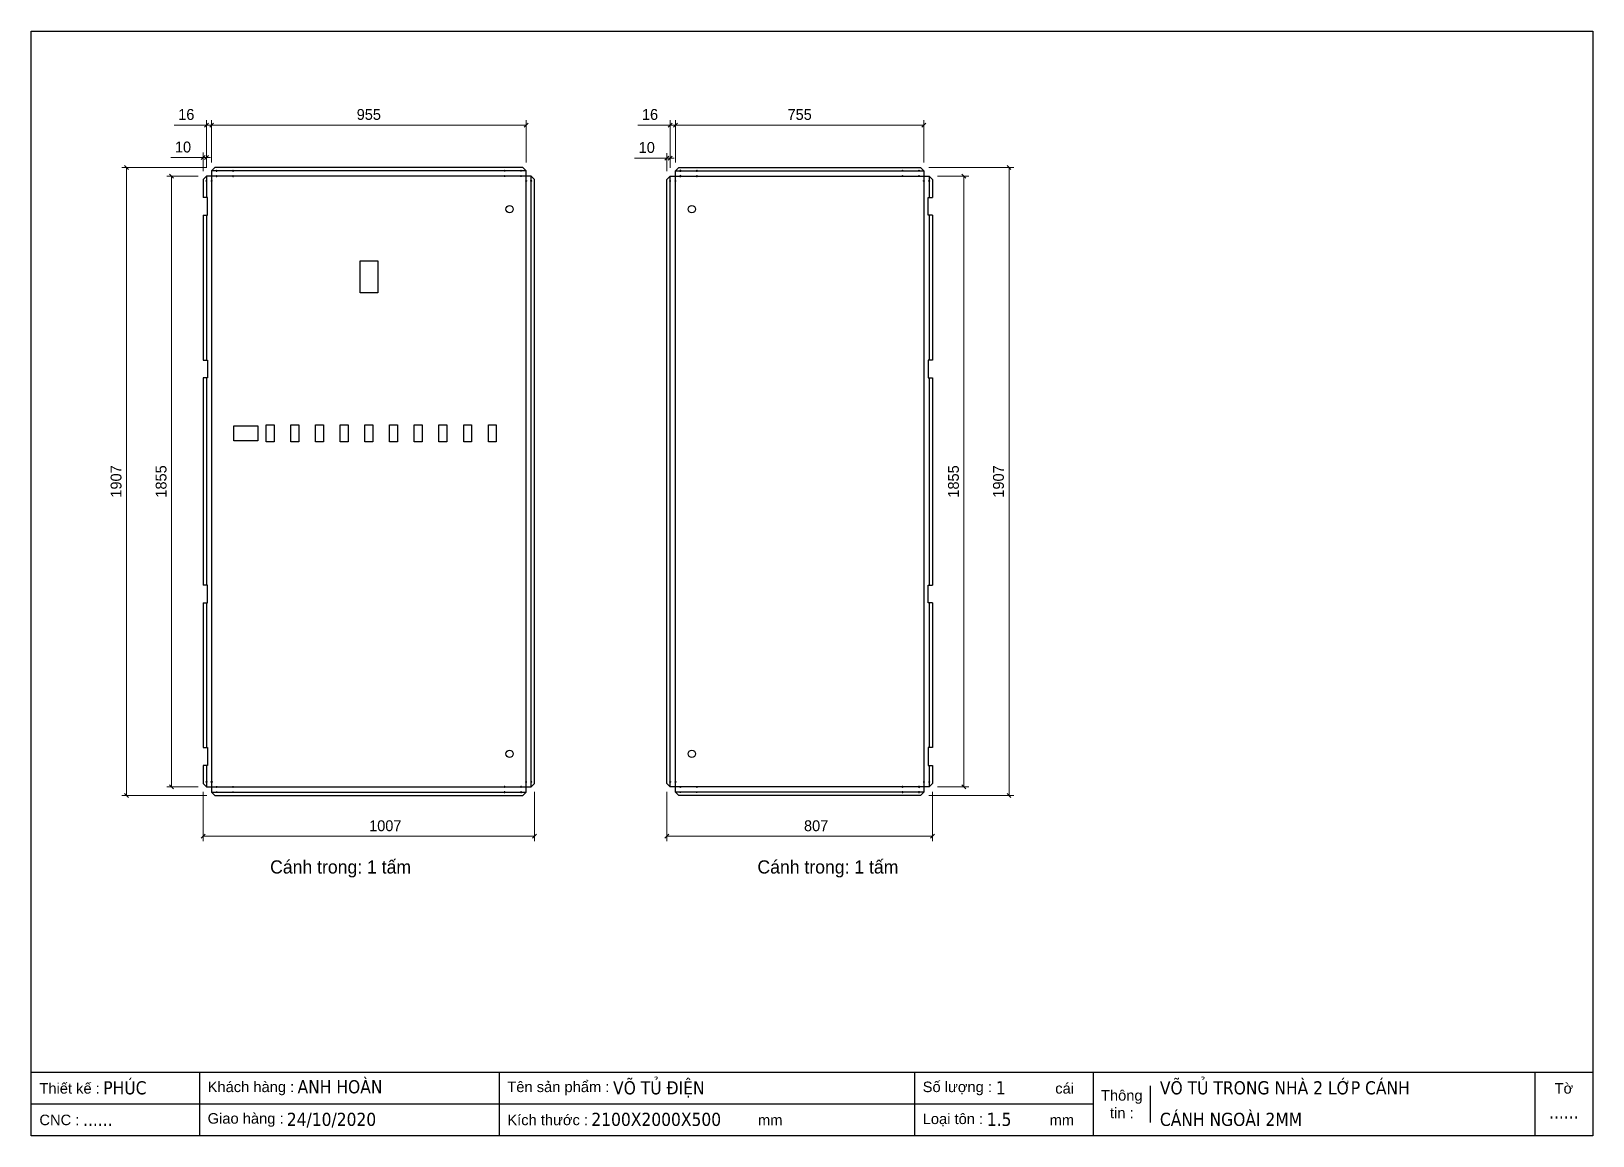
# Model space of a CAD drawing. Header units: millimetres. Extents: x 0 to 4744, y 0 to 3354.
import ezdxf
from ezdxf.enums import TextEntityAlignment as Align

# ---------------------------------------------------------------- set-up
doc = ezdxf.new("R2010")
doc.units = ezdxf.units.MM
for name, color, linetype in [('CNC', 7, 'Continuous'), ('CO', 1, 'Continuous'), ('DIM', 253, 'Continuous')]:
    doc.layers.add(name, color=color, linetype=linetype)
doc.styles.add('Arial', font='arial.ttf')
doc.styles.add('Tahoma (Input Text)', font='tahoma.ttf')
doc.dimstyles.new('Dim-33', dxfattribs={"dimtxt": 33, "dimasz": 12, "dimexe": 15, "dimexo": 25, "dimgap": 15, "dimtad": 1, "dimdec": 0, "dimtxsty": 'Standard', "dimblk": 'OBLIQUE', "dimcen": 10, "dimclrd": 5, "dimclre": 5, "dimclrt": 3, "dimazin": 3, "dimtfac": 1, "dimtdec": 0, "dimtmove": 0, "dimatfit": 3, "dimldrblk": 'OPEN30', "dimlwd": 9, "dimlwe": 9})

# ---------------------------------------------------------------- blocks, each defined once
blk = doc.blocks.new('khungtenAsean2')
at = {"color": 7}
for p, q in [((2970, -1980), (0, -1980)), ((320, -1980), (320, -2100)), ((890, -1980), (890, -2100)), ((1680, -1980), (1680, -2100)), ((2020, -1980), (2020, -2100)), ((2860, -1980), (2860, -2100)), ((2128.3, -2005), (2128.3, -2075)), ((2020, -2040), (0, -2040))]:
    blk.add_line(p, q, dxfattribs=at)
blk.add_lwpolyline([(0, 0), (2970, 0), (2970, -2100), (0, -2100)], close=True, dxfattribs=at)
at = {"color": 2, "char_height": 20, "style": 'Arial'}
for s, insert, width, attachment_point in [('  Thiết kế :', (0, -2010), 917.634, 4), ('  Khách hàng :', (320, -2010), 917.634, 4), ('  Tên sản phẩm :', (890, -2010), 917.634, 4), ('  Số lượng :', (1680, -2010), 917.634, 4), ('cái', (1947.6, -2010), 917.634, 4), ('Thông\\Ptin :', (2074.2, -2040), 108.311, 5), ('Tờ', (2915, -2010), 110, 5), ('  CNC :', (0, -2070), 917.634, 4), ('  Giao hàng :', (320, -2070), 917.634, 4), ('  Kích thước :', (890, -2070), 917.634, 4), ('mm', (1382.3, -2070), 917.634, 4), ('  Loại tôn :', (1680, -2070), 917.634, 4), ('mm', (1936.9, -2070), 917.634, 4)]:
    blk.add_mtext(s, dxfattribs=dict(at, insert=insert, width=width, attachment_point=attachment_point))
at = {"color": 1, "style": 'Tahoma (Input Text)', "flags": 8}
for tag, p in [('#01', (137.1, -2021.3)), ('#03', (506.6, -2019.3)), ('#05', (1106.6, -2021.3)), ('#07', (1834.7, -2021.3)), ('#09', (2146.7, -2021.3)), ('#02', (98.5, -2081.3)), ('#04', (486.1, -2081.3)), ('#06', (1065.3, -2081.3)), ('#08', (1817.4, -2081.3)), ('#10', (2146.7, -2081.3))]:
    blk.add_attdef(tag, p, '', height=25, dxfattribs=at)
blk.add_attdef('#11', text='', height=25, dxfattribs=at).set_placement((2915, -2067.3), align=Align.CENTER)
blk = doc.blocks.new('*D1')
at = {"color": 0, "linetype": 'ByBlock', "lineweight": -2}
for p, q in [((1936.9, 915.4), (1924.9, 903.4)), ((2731.9, 903.4), (2743.9, 915.4))]:
    blk.add_line(p, q, dxfattribs=at)
at = {"layer": 'Defpoints', "color": 0, "transparency": 16777216}
for p in [(1930.9, 1069.4), (2737.9, 1069.4), (2737.9, 909.4)]:
    blk.add_point(p, dxfattribs=at)
at = {"layer": 'DIM', "color": 5, "lineweight": 9, "transparency": 16777216}
for p, q in [((1930.9, 1044.4), (1930.9, 894.4)), ((2737.9, 1044.4), (2737.9, 894.4)), ((1930.9, 909.4), (2737.9, 909.4))]:
    blk.add_line(p, q, dxfattribs=at)
at = {"layer": 'DIM', "color": 3, "transparency": 16777216, "insert": (2384.4, 941.2), "char_height": 33, "attachment_point": 5}
blk.add_mtext('807', dxfattribs=at)
blk = doc.blocks.new('_Oblique')
at = {"color": 0, "linetype": 'ByBlock', "lineweight": -2}
blk.add_line((-0.5, -0.5), (0.5, 0.5), dxfattribs=at)
blk = doc.blocks.new('_Open30')
at = {"color": 0, "linetype": 'ByBlock', "lineweight": -2}
for p, q in [((-1, 0.27), (0, 0)), ((0, 0), (-1, -0.27)), ((0, 0), (-1, 0))]:
    blk.add_line(p, q, dxfattribs=at)
blk = doc.blocks.new('f3daunguoc')
at = {"layer": 'CNC', "color": 2, "lineweight": -3}
blk.add_circle((0, 0), 1.5, dxfattribs=at)
blk = doc.blocks.new('*D2')
at = {"color": 0, "linetype": 'ByBlock', "lineweight": -2}
for p, q in [((1962.9, 3075.3), (1950.9, 3063.3)), ((2705.9, 3063.3), (2717.9, 3075.3))]:
    blk.add_line(p, q, dxfattribs=at)
at = {"layer": 'Defpoints', "color": 0, "transparency": 16777216}
for p in [(2711.9, 3069.3), (1956.9, 2930.4), (2711.9, 2930.4)]:
    blk.add_point(p, dxfattribs=at)
at = {"layer": 'DIM', "color": 5, "lineweight": 9, "transparency": 16777216}
for p, q in [((1956.9, 2955.4), (1956.9, 3084.3)), ((2711.9, 2955.4), (2711.9, 3084.3)), ((1956.9, 3069.3), (2711.9, 3069.3))]:
    blk.add_line(p, q, dxfattribs=at)
at = {"layer": 'DIM', "color": 3, "transparency": 16777216, "insert": (2334.4, 3101.1), "char_height": 33, "attachment_point": 5}
blk.add_mtext('755', dxfattribs=at)
blk = doc.blocks.new('*D3')
at = {"color": 0, "linetype": 'ByBlock', "lineweight": -2}
for p, q in [((2976.3, 2934.4), (2964.3, 2946.4)), ((2964.3, 1039.4), (2976.3, 1027.4))]:
    blk.add_line(p, q, dxfattribs=at)
at = {"layer": 'Defpoints', "color": 0, "transparency": 16777216}
for p in [(2701.9, 2940.4), (2701.9, 1033.4), (2970.3, 1033.4)]:
    blk.add_point(p, dxfattribs=at)
at = {"layer": 'DIM', "color": 5, "lineweight": 9, "transparency": 16777216}
for p, q in [((2726.9, 2940.4), (2985.3, 2940.4)), ((2970.3, 2940.4), (2970.3, 1033.4)), ((2726.9, 1033.4), (2985.3, 1033.4))]:
    blk.add_line(p, q, dxfattribs=at)
at = {"layer": 'DIM', "color": 3, "transparency": 16777216, "insert": (2938.4, 1986.9), "char_height": 33, "attachment_point": 5, "rotation": 90}
blk.add_mtext('1907', dxfattribs=at)
blk = doc.blocks.new('*D4')
at = {"color": 0, "linetype": 'ByBlock', "lineweight": -2}
for p, q in [((2839.5, 2908.4), (2827.5, 2920.4)), ((2827.5, 1065.4), (2839.5, 1053.4))]:
    blk.add_line(p, q, dxfattribs=at)
at = {"layer": 'Defpoints', "color": 0, "transparency": 16777216}
for p in [(2727.9, 2914.4), (2833.5, 2914.4), (2727.9, 1059.4)]:
    blk.add_point(p, dxfattribs=at)
at = {"layer": 'DIM', "color": 5, "lineweight": 9, "transparency": 16777216}
for p, q in [((2752.9, 2914.4), (2848.5, 2914.4)), ((2833.5, 1059.4), (2833.5, 2914.4)), ((2752.9, 1059.4), (2848.5, 1059.4))]:
    blk.add_line(p, q, dxfattribs=at)
at = {"layer": 'DIM', "color": 3, "transparency": 16777216, "insert": (2801.7, 1986.9), "char_height": 33, "attachment_point": 5, "rotation": 90}
blk.add_mtext('1855', dxfattribs=at)
blk = doc.blocks.new('*D5')
at = {"color": 0, "linetype": 'ByBlock', "lineweight": -2}
for p, q in [((528.1, 915.4), (516.1, 903.4)), ((1523.1, 903.4), (1535.1, 915.4))]:
    blk.add_line(p, q, dxfattribs=at)
at = {"layer": 'Defpoints', "color": 0, "transparency": 16777216}
for p in [(522.1, 1069.4), (1529.1, 1069.4), (522.1, 909.4)]:
    blk.add_point(p, dxfattribs=at)
at = {"layer": 'DIM', "color": 5, "lineweight": 9, "transparency": 16777216}
for p, q in [((522.1, 1044.4), (522.1, 894.4)), ((1529.1, 1044.4), (1529.1, 894.4)), ((1529.1, 909.4), (522.1, 909.4))]:
    blk.add_line(p, q, dxfattribs=at)
at = {"layer": 'DIM', "color": 3, "transparency": 16777216, "insert": (1075.6, 941.2), "char_height": 33, "attachment_point": 5}
blk.add_mtext('1007', dxfattribs=at)
blk = doc.blocks.new('*D6')
at = {"color": 0, "linetype": 'ByBlock', "lineweight": -2}
for p, q in [((554.1, 3075.3), (542.1, 3063.3)), ((1497.1, 3063.3), (1509.1, 3075.3))]:
    blk.add_line(p, q, dxfattribs=at)
at = {"layer": 'Defpoints', "color": 0, "transparency": 16777216}
for p in [(548.1, 3069.3), (548.1, 2930.4), (1503.1, 2930.4)]:
    blk.add_point(p, dxfattribs=at)
at = {"layer": 'DIM', "color": 5, "lineweight": 9, "transparency": 16777216}
for p, q in [((548.1, 2955.4), (548.1, 3084.3)), ((1503.1, 2955.4), (1503.1, 3084.3)), ((1503.1, 3069.3), (548.1, 3069.3))]:
    blk.add_line(p, q, dxfattribs=at)
at = {"layer": 'DIM', "color": 3, "transparency": 16777216, "insert": (1025.6, 3101.2), "char_height": 33, "attachment_point": 5}
blk.add_mtext('955', dxfattribs=at)
blk = doc.blocks.new('*D7')
at = {"color": 0, "linetype": 'ByBlock', "lineweight": -2}
for p, q in [((295.8, 2934.4), (283.8, 2946.4)), ((283.8, 1039.4), (295.8, 1027.4))]:
    blk.add_line(p, q, dxfattribs=at)
at = {"layer": 'Defpoints', "color": 0, "transparency": 16777216}
for p in [(558.1, 2940.4), (289.8, 1033.4), (558.1, 1033.4)]:
    blk.add_point(p, dxfattribs=at)
at = {"layer": 'DIM', "color": 5, "lineweight": 9, "transparency": 16777216}
for p, q in [((533.1, 2940.4), (274.8, 2940.4)), ((289.8, 2940.4), (289.8, 1033.4)), ((533.1, 1033.4), (274.8, 1033.4))]:
    blk.add_line(p, q, dxfattribs=at)
at = {"layer": 'DIM', "color": 3, "transparency": 16777216, "insert": (257.9, 1986.9), "char_height": 33, "attachment_point": 5, "rotation": 90}
blk.add_mtext('1907', dxfattribs=at)
blk = doc.blocks.new('*D8')
at = {"color": 0, "linetype": 'ByBlock', "lineweight": -2}
for p, q in [((432.5, 2908.4), (420.5, 2920.4)), ((420.5, 1065.4), (432.5, 1053.4))]:
    blk.add_line(p, q, dxfattribs=at)
at = {"layer": 'Defpoints', "color": 0, "transparency": 16777216}
for p in [(426.5, 2914.4), (532.1, 2914.4), (532.1, 1059.4)]:
    blk.add_point(p, dxfattribs=at)
at = {"layer": 'DIM', "color": 5, "lineweight": 9, "transparency": 16777216}
for p, q in [((507.1, 2914.4), (411.5, 2914.4)), ((426.5, 1059.4), (426.5, 2914.4)), ((507.1, 1059.4), (411.5, 1059.4))]:
    blk.add_line(p, q, dxfattribs=at)
at = {"layer": 'DIM', "color": 3, "transparency": 16777216, "insert": (394.7, 1986.9), "char_height": 33, "attachment_point": 5, "rotation": 90}
blk.add_mtext('1855', dxfattribs=at)
blk = doc.blocks.new('*D9')
at = {"color": 0, "linetype": 'ByBlock', "lineweight": -2}
for p, q in [((1924.9, 2963.1), (1936.9, 2975.1)), ((1946.9, 2975.1), (1934.9, 2963.1))]:
    blk.add_line(p, q, dxfattribs=at)
at = {"layer": 'Defpoints', "color": 0, "transparency": 16777216}
for p in [(1930.9, 2969.1), (1930.9, 2904.4), (1940.9, 2914.4)]:
    blk.add_point(p, dxfattribs=at)
at = {"layer": 'DIM', "color": 5, "lineweight": 9, "transparency": 16777216}
for p, q in [((1930.9, 2969.1), (1832.8, 2969.1)), ((1930.9, 2929.4), (1930.9, 2984.1)), ((1940.9, 2969.1), (1930.9, 2969.1)), ((1940.9, 2939.4), (1940.9, 2984.1)), ((1940.9, 2969.1), (1952.9, 2969.1))]:
    blk.add_line(p, q, dxfattribs=at)
at = {"layer": 'DIM', "color": 3, "transparency": 16777216, "insert": (1869.9, 3001), "char_height": 33, "attachment_point": 5}
blk.add_mtext('10', dxfattribs=at)
blk = doc.blocks.new('*D10')
at = {"color": 0, "linetype": 'ByBlock', "lineweight": -2}
for p, q in [((1934.9, 3063.3), (1946.9, 3075.3)), ((1962.9, 3075.3), (1950.9, 3063.3))]:
    blk.add_line(p, q, dxfattribs=at)
at = {"layer": 'Defpoints', "color": 0, "transparency": 16777216}
for p in [(1940.9, 3069.3), (1940.9, 2914.4), (1956.9, 2930.4)]:
    blk.add_point(p, dxfattribs=at)
at = {"layer": 'DIM', "color": 5, "lineweight": 9, "transparency": 16777216}
for p, q in [((1940.9, 2939.4), (1940.9, 3084.3)), ((1956.9, 2955.4), (1956.9, 3084.3)), ((1940.9, 3069.3), (1842.7, 3069.3)), ((1956.9, 3069.3), (1940.9, 3069.3)), ((1956.9, 3069.3), (1968.9, 3069.3))]:
    blk.add_line(p, q, dxfattribs=at)
at = {"layer": 'DIM', "color": 3, "transparency": 16777216, "insert": (1879.8, 3101.2), "char_height": 33, "attachment_point": 5}
blk.add_mtext('16', dxfattribs=at)
blk = doc.blocks.new('*D11')
at = {"color": 0, "linetype": 'ByBlock', "lineweight": -2}
for p, q in [((516.1, 2964.4), (528.1, 2976.4)), ((538.1, 2976.4), (526.1, 2964.4))]:
    blk.add_line(p, q, dxfattribs=at)
at = {"layer": 'Defpoints', "color": 0, "transparency": 16777216}
for p in [(522.1, 2970.4), (522.1, 2904.4), (532.1, 2915.7)]:
    blk.add_point(p, dxfattribs=at)
at = {"layer": 'DIM', "color": 5, "lineweight": 9, "transparency": 16777216}
for p, q in [((522.1, 2970.4), (424.1, 2970.4)), ((522.1, 2929.4), (522.1, 2985.4)), ((532.1, 2970.4), (522.1, 2970.4)), ((532.1, 2940.7), (532.1, 2985.4)), ((532.1, 2970.4), (544.1, 2970.4))]:
    blk.add_line(p, q, dxfattribs=at)
at = {"layer": 'DIM', "color": 3, "transparency": 16777216, "insert": (461.1, 3002.3), "char_height": 33, "attachment_point": 5}
blk.add_mtext('10', dxfattribs=at)
blk = doc.blocks.new('*D12')
at = {"color": 0, "linetype": 'ByBlock', "lineweight": -2}
for p, q in [((526.1, 3063.3), (538.1, 3075.3)), ((554.1, 3075.3), (542.1, 3063.3))]:
    blk.add_line(p, q, dxfattribs=at)
at = {"layer": 'Defpoints', "color": 0, "transparency": 16777216}
for p in [(532.1, 3069.3), (532.1, 2914.4), (548.1, 2930.4)]:
    blk.add_point(p, dxfattribs=at)
at = {"layer": 'DIM', "color": 5, "lineweight": 9, "transparency": 16777216}
for p, q in [((532.1, 2939.4), (532.1, 3084.3)), ((548.1, 2955.4), (548.1, 3084.3)), ((532.1, 3069.3), (434, 3069.3)), ((548.1, 3069.3), (532.1, 3069.3)), ((548.1, 3069.3), (560.1, 3069.3))]:
    blk.add_line(p, q, dxfattribs=at)
at = {"layer": 'DIM', "color": 3, "transparency": 16777216, "insert": (471.1, 3101.2), "char_height": 33, "attachment_point": 5}
blk.add_mtext('16', dxfattribs=at)

msp = doc.modelspace()

# ---------------------------------------------------------------- linework, layer by layer
at = {"color": 7}
for points in [[(522.1, 1124.6), (522.1, 1069.4), (532.1, 1059.4), (548.1, 1059.4), (548.1, 1043.4), (558.1, 1033.4), (1493.1, 1033.4), (1503.1, 1043.4), (1503.1, 1059.4), (1519.1, 1059.4), (1529.1, 1069.4), (1529.1, 2904.4), (1519.1, 2914.4), (1503.1, 2914.4), (1503.1, 2930.4), (1493.1, 2940.4), (558.1, 2940.4), (548.1, 2930.4), (548.1, 2914.4), (532.1, 2914.4), (522.1, 2904.4), (522.1, 2849.1)], [(532.1, 2914.4), (532.1, 2849.1)], [(1503.1, 2930.4), (548.1, 2930.4)], [(1519.1, 1059.4), (1519.1, 2914.4)], [(2737.9, 1124.6), (2737.9, 1069.4), (2727.9, 1059.4), (2711.9, 1059.4), (2711.9, 1043.4), (2701.9, 1033.4), (1966.9, 1033.4), (1956.9, 1043.4), (1956.9, 1059.4), (1940.9, 1059.4), (1930.9, 1069.4), (1930.9, 2904.4), (1940.9, 2914.4), (1956.9, 2914.4), (1956.9, 2930.4), (1966.9, 2940.4), (2701.9, 2940.4), (2711.9, 2930.4), (2711.9, 2914.4), (2727.9, 2914.4), (2737.9, 2904.4), (2737.9, 2849.1)], [(1940.9, 1059.4), (1940.9, 2914.4)], [(1956.9, 2930.4), (2711.9, 2930.4)], [(2727.9, 2914.4), (2727.9, 2849.1)], [(522.1, 2795.1), (522.1, 2355.6)], [(532.1, 2795.1), (532.1, 2355.6)], [(2727.9, 2795.1), (2727.9, 2355.6)], [(2737.9, 2795.1), (2737.9, 2355.6)], [(522.1, 2301.6), (522.1, 1672.1)], [(532.1, 2301.6), (532.1, 1672.1)], [(2727.9, 2301.6), (2727.9, 1672.1)], [(2737.9, 2301.6), (2737.9, 1672.1)], [(522.1, 1618.1), (522.1, 1178.6)], [(532.1, 1618.1), (532.1, 1178.6)], [(2727.9, 1618.1), (2727.9, 1178.6)], [(2737.9, 1618.1), (2737.9, 1178.6)], [(532.1, 1124.6), (532.1, 1059.4)], [(2727.9, 1124.6), (2727.9, 1059.4)], [(548.1, 1043.4), (1503.1, 1043.4)], [(2711.9, 1043.4), (1956.9, 1043.4)]]:
    msp.add_lwpolyline(points, dxfattribs=at)
for points in [[(1503.1, 2914.4), (548.1, 2914.4), (548.1, 1059.4), (1503.1, 1059.4)], [(1956.9, 2914.4), (2711.9, 2914.4), (2711.9, 1059.4), (1956.9, 1059.4)]]:
    msp.add_lwpolyline(points, close=True, dxfattribs=at)
at = {"color": 2}
for points in [[(522.1, 2795.1), (535.1, 2795.1), (535.1, 2849.1), (522.1, 2849.1)], [(2737.9, 2795.1), (2724.9, 2795.1), (2724.9, 2849.1), (2737.9, 2849.1)], [(522.1, 2355.6), (535.1, 2355.6), (535.1, 2301.6), (522.1, 2301.6)], [(2737.9, 2355.6), (2724.9, 2355.6), (2724.9, 2301.6), (2737.9, 2301.6)], [(522.1, 1618.1), (535.1, 1618.1), (535.1, 1672.1), (522.1, 1672.1)], [(2737.9, 1618.1), (2724.9, 1618.1), (2724.9, 1672.1), (2737.9, 1672.1)], [(522.1, 1178.6), (535.1, 1178.6), (535.1, 1124.6), (522.1, 1124.6)], [(2737.9, 1178.6), (2724.9, 1178.6), (2724.9, 1124.6), (2737.9, 1124.6)]]:
    msp.add_lwpolyline(points, dxfattribs=at)
for centre in [(1453.1, 2813.9), (2006.9, 2813.9), (1453.1, 1159.9), (2006.9, 1159.9)]:
    msp.add_circle(centre, 11, dxfattribs=at)
at = {"layer": 'CO', "linetype": 'Continuous'}
for points in [[(999.5, 2657.4), (1052.7, 2657.4), (1052.7, 2559.4), (999.5, 2559.4)], [(615.5, 2155.9), (688.5, 2155.9), (688.5, 2109.9), (615.5, 2109.9)], [(713.5, 2158.9), (737.5, 2158.9), (737.5, 2106.9), (713.5, 2106.9)], [(788.5, 2158.9), (812.5, 2158.9), (812.5, 2106.9), (788.5, 2106.9)], [(863.7, 2158.9), (887.7, 2158.9), (887.7, 2106.9), (863.7, 2106.9)], [(938.7, 2158.9), (962.7, 2158.9), (962.7, 2106.9), (938.7, 2106.9)], [(1013.7, 2158.9), (1037.7, 2158.9), (1037.7, 2106.9), (1013.7, 2106.9)], [(1088.7, 2158.9), (1112.7, 2158.9), (1112.7, 2106.9), (1088.7, 2106.9)], [(1163.7, 2158.9), (1187.7, 2158.9), (1187.7, 2106.9), (1163.7, 2106.9)], [(1238.7, 2158.9), (1262.7, 2158.9), (1262.7, 2106.9), (1238.7, 2106.9)], [(1313.7, 2158.9), (1337.7, 2158.9), (1337.7, 2106.9), (1313.7, 2106.9)], [(1388.7, 2158.9), (1412.7, 2158.9), (1412.7, 2106.9), (1388.7, 2106.9)]]:
    msp.add_lwpolyline(points, close=True, dxfattribs=at)

# ---------------------------------------------------------------- block references
at = {"color": 7}
ref = msp.add_blockref('khungtenAsean2', (0, 3354.1), dxfattribs=dict(at, xscale=1.597200000003795, yscale=1.597200000003795, zscale=1.597200000003795))
ref.add_attrib('#11', '......', dxfattribs={"color": 1, "height": 39.93, "style": 'Tahoma (Input Text)'}).set_placement((4655.8, 52.2), align=Align.CENTER)
ref.add_attrib('#09', 'VÕ TỦ TRONG NHÀ 2 LỚP CÁNH ', (3428.7, 125.7), dxfattribs={"color": 1, "height": 39.93, "style": 'Tahoma (Input Text)'})
ref.add_attrib('#10', 'CÁNH NGOÀI 2MM', (3428.7, 29.9), dxfattribs={"color": 1, "height": 39.93, "style": 'Tahoma (Input Text)'})
ref.add_attrib('#08', '1.5  ', (2902.8, 29.9), dxfattribs={"color": 1, "height": 39.93, "style": 'Tahoma (Input Text)'})
ref.add_attrib('#07', '1', (2930.4, 125.7), dxfattribs={"color": 1, "height": 39.9, "style": 'Tahoma (Input Text)'})
ref.add_attrib('#06', '2100X2000X500', (1701.5, 29.9), dxfattribs={"color": 1, "height": 39.93, "style": 'Tahoma (Input Text)'})
ref.add_attrib('#05', 'VÕ TỦ ĐIỆN', (1767.5, 125.7), dxfattribs={"color": 1, "height": 39.93, "style": 'Tahoma (Input Text)'})
ref.add_attrib('#04', '24/10/2020', (776.4, 29.9), dxfattribs={"color": 1, "height": 39.93, "style": 'Tahoma (Input Text)'})
ref.add_attrib('#03', 'ANH HOÀN', (809.1, 128.9), dxfattribs={"color": 1, "height": 39.93, "style": 'Tahoma (Input Text)'})
ref.add_attrib('#02', '......', (157.3, 29.9), dxfattribs={"color": 1, "height": 39.93, "style": 'Tahoma (Input Text)'})
ref.add_attrib('#01', 'PHÚC', (218.9, 125.7), dxfattribs={"color": 1, "height": 39.93, "style": 'Tahoma (Input Text)'})
at = {"lineweight": -3, "xscale": -1, "rotation": 180}
for p in [(532.1, 2899.4), (548.1, 2899.4), (563.1, 2930.4), (563.1, 2914.4), (613.1, 2930.4), (613.1, 2914.4), (1940.9, 2899.4), (1956.9, 2899.4), (1971.9, 2930.4), (1971.9, 2914.4), (2021.9, 2930.4), (2021.9, 2914.4)]:
    msp.add_blockref('f3daunguoc', p, dxfattribs=at)
at = {"lineweight": -3, "rotation": 180}
for p in [(1438.1, 2930.4), (1438.1, 2914.4), (1488.1, 2930.4), (1488.1, 2914.4), (1503.1, 2899.4), (1519.1, 2899.4), (2646.9, 2930.4), (2646.9, 2914.4), (2696.9, 2930.4), (2696.9, 2914.4), (2711.9, 2899.4), (2727.9, 2899.4)]:
    msp.add_blockref('f3daunguoc', p, dxfattribs=at)
at = {"lineweight": -3}
for p in [(532.1, 1074.4), (548.1, 1074.4), (563.1, 1059.4), (563.1, 1043.4), (613.1, 1059.4), (613.1, 1043.4), (1940.9, 1074.4), (1956.9, 1074.4), (1971.9, 1059.4), (1971.9, 1043.4), (2021.9, 1059.4), (2021.9, 1043.4)]:
    msp.add_blockref('f3daunguoc', p, dxfattribs=at)
at = {"lineweight": -3, "xscale": -1}
for p in [(1438.1, 1059.4), (1438.1, 1043.4), (1488.1, 1059.4), (1488.1, 1043.4), (1503.1, 1074.4), (1519.1, 1074.4), (2646.9, 1059.4), (2646.9, 1043.4), (2696.9, 1059.4), (2696.9, 1043.4), (2711.9, 1074.4), (2727.9, 1074.4)]:
    msp.add_blockref('f3daunguoc', p, dxfattribs=at)

# ---------------------------------------------------------------- texts
at = {"color": 2, "char_height": 40, "attachment_point": 5}
for insert, width in [((939.8, 810.3), 875), ((2420.2, 810.3), 675)]:
    msp.add_mtext('Cánh trong: 1 tấm', dxfattribs=dict(at, insert=insert, width=width))

# ---------------------------------------------------------------- dimensions: what is measured, and where the dimension line sits
at = {"layer": 'DIM', "color": 7}
for base, p1, p2, picture, middle in [((532.1, 3069.3), (548.1, 2930.4), (532.1, 2914.4), '*D12', (471.1, 3101.2)), ((1940.9, 3069.3), (1956.9, 2930.4), (1940.9, 2914.4), '*D10', (1879.8, 3101.2)), ((522.1, 2970.4), (532.1, 2915.7), (522.1, 2904.4), '*D11', (461.1, 3002.3)), ((1930.9, 2969.1), (1940.9, 2914.4), (1930.9, 2904.4), '*D9', (1869.9, 3001))]:
    dim = msp.add_linear_dim(base=base, p1=p1, p2=p2, dimstyle='Dim-33', dxfattribs=at)
    dim.commit()
    dim.dimension.update_dxf_attribs({"geometry": picture, "text_midpoint": middle})
at = {"layer": 'DIM', "color": 2}
dim = msp.add_linear_dim(base=(548.1, 3069.3), p1=(1503.1, 2930.4), p2=(548.1, 2930.4), dimstyle='Dim-33', dxfattribs=at)
dim.commit()
dim.dimension.update_dxf_attribs({"geometry": '*D6', "text_midpoint": (1025.6, 3101.2)})
for base, p1, p2, angle, picture, middle in [((2711.9, 3069.3), (1956.9, 2930.4), (2711.9, 2930.4), 180, '*D2', (2334.4, 3101.1)), ((289.8, 1033.4), (558.1, 2940.4), (558.1, 1033.4), 90, '*D7', (257.9, 1986.9)), ((2970.3, 1033.4), (2701.9, 2940.4), (2701.9, 1033.4), 90, '*D3', (2938.4, 1986.9)), ((426.5, 2914.4), (532.1, 1059.4), (532.1, 2914.4), 90, '*D8', (394.7, 1986.9)), ((2833.5, 2914.4), (2727.9, 1059.4), (2727.9, 2914.4), 90, '*D4', (2801.7, 1986.9))]:
    dim = msp.add_linear_dim(base=base, p1=p1, p2=p2, angle=angle, dimstyle='Dim-33', dxfattribs=at)
    dim.commit()
    dim.dimension.update_dxf_attribs({"geometry": picture, "text_midpoint": middle})
dim = msp.add_linear_dim(base=(522.1, 909.4), p1=(1529.1, 1069.4), p2=(522.1, 1069.4), angle=180, dimstyle='Dim-33', dxfattribs=at)
dim.commit()
dim.dimension.update_dxf_attribs({"geometry": '*D5', "text_midpoint": (1075.6, 909.4), "dimtype": 160})
dim = msp.add_linear_dim(base=(2737.9, 909.4), p1=(1930.9, 1069.4), p2=(2737.9, 1069.4), dimstyle='Dim-33', dxfattribs=at)
dim.commit()
dim.dimension.update_dxf_attribs({"geometry": '*D1', "text_midpoint": (2384.4, 909.4), "dimtype": 160})

doc.saveas('drawing.dxf')
